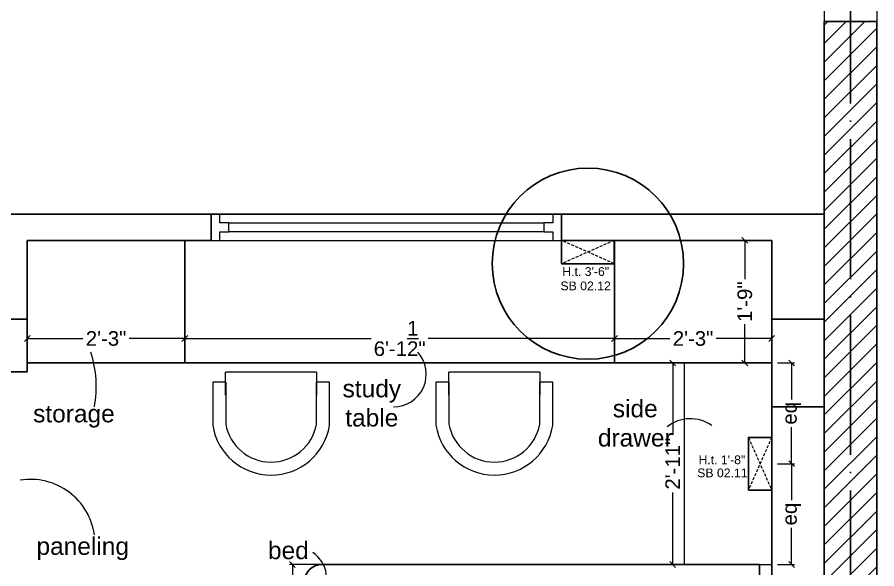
# Model space of a CAD drawing. Header units: millimetres. Extents: x 56222 to 3066687, y -650199 to -121287.
# Drawn here: x 148727.1 to 148874.3, y -177137.3 to -177042.8 of the extents above; entities that cross this region are included whole.
import ezdxf

# ---------------------------------------------------------------- set-up
doc = ezdxf.new("R2010")
doc.units = ezdxf.units.MM
doc.header["$MEASUREMENT"] = 0
doc.header["$PDMODE"] = 35
for name, pattern in [('ACAD_ISO04W100', [30, 24, -3, 0, -3]), ('DASHED', [0.75, 0.5, -0.25]), ('DASHED2', [0.375, 0.25, -0.125])]:
    doc.linetypes.add(name, pattern=pattern)
doc.layers.get('Defpoints').update_dxf_attribs({"color": 220})
for name, color, linetype, lineweight in [('COLUMN', 1, 'Continuous', 30), ('dim05', 1, 'Continuous', 13), ('el', 7, 'Continuous', 20), ('ELEC-wires', 1, 'DASHED2', 13), ('Electrical', 84, 'Continuous', 30), ('FIRST FLOOR', 7, 'Continuous', 9), ('FIRST FLOOR ( DW_RAIL )', 7, 'Continuous', 9), ('FIRST FLOOR_( PLine )_', 251, 'Continuous', 30), ('FURNITURE', 32, 'Continuous', 9), ('GROUND FLOOR', 7, 'Continuous', 9), ('GROUND FLOOR  ( HATCH )', 251, 'Continuous', 9), ('Labelling', 1, 'Continuous', 25), ('wall', 7, 'Continuous', 30), ('X_PLOT', 1, 'Continuous', 9), ('XX~SLAB ( BEAM )~ ( DIM )', 7, 'Continuous', 9)]:
    doc.layers.add(name, color=color, linetype=linetype, lineweight=lineweight)
doc.layers.add('XX~SLAB ( PLINE )', color=251, linetype='Continuous', plot=False)
doc.styles.add('Arial', font='arial.ttf')
doc.styles.get("Standard").update_dxf_attribs({"font": 'arial.ttf', "height": 6})
doc.styles.add('style4', font='ARIALN.TTF')
doc.dimstyles.new('ISO-25', dxfattribs={"dimtxt": 2.5, "dimasz": 1, "dimexe": 0.5, "dimexo": 1, "dimtad": 0, "dimdec": 1, "dimlunit": 4, "dimtxsty": 'Standard', "dimblk": 'OBLIQUE', "dimcen": 2.5, "dimclrd": 1, "dimclre": 1, "dimclrt": 5, "dimadec": 0, "dimazin": 0, "dimtfac": 1, "dimtdec": 1, "dimtmove": 0, "dimatfit": 3, "dimfxl": 1, "dimlwd": -1, "dimarcsym": 0})

# ---------------------------------------------------------------- blocks, each defined once
blk = doc.blocks.new('_Oblique')
at = {"layer": 'wall', "color": 0, "lineweight": -2}
blk.add_line((-0.5, -0.5), (0.5, 0.5), dxfattribs=at)
blk = doc.blocks.new('*D436')
at = {"layer": 'Defpoints', "color": 0, "transparency": 16777216}
for p in [(148829.41, -177097.86), (148755.85, -177100.77), (148829.41, -177100.77)]:
    blk.add_point(p, dxfattribs=at)
at = {"layer": 'dim05', "color": 1, "linetype": 'Continuous', "lineweight": -2, "transparency": 16777216}
for p, q in [((148755.85, -177099.77), (148755.85, -177097.36)), ((148829.41, -177099.77), (148829.41, -177097.36))]:
    blk.add_line(p, q, dxfattribs=at)
at = {"layer": 'dim05', "color": 1, "linetype": 'Continuous', "transparency": 16777216}
for p, q in [((148755.85, -177097.86), (148787.76, -177097.86)), ((148829.41, -177097.86), (148797.49, -177097.86))]:
    blk.add_line(p, q, dxfattribs=at)
at = {"layer": 'dim05', "color": 1, "transparency": 16777216, "rotation": 180}
blk.add_blockref('_Oblique', (148755.85, -177097.86), dxfattribs=at)
at = {"layer": 'dim05', "color": 1, "transparency": 16777216}
blk.add_blockref('_Oblique', (148829.41, -177097.86), dxfattribs=at)
at = {"layer": 'dim05', "color": 5, "lineweight": 25, "transparency": 16777216, "insert": (148792.63, -177097.86), "char_height": 2.5, "attachment_point": 5, "style": 'Arial'}
blk.add_mtext('6\'-1{\\H1x;\\S1/2;}"', dxfattribs=at)
blk = doc.blocks.new('*D437')
at = {"layer": 'Defpoints', "color": 0, "transparency": 16777216}
for p in [(148851.75, -177081.04), (148852.79, -177081.04), (148851.55, -177102.04)]:
    blk.add_point(p, dxfattribs=at)
at = {"layer": 'dim05', "color": 1, "linetype": 'Continuous', "lineweight": -2, "transparency": 16777216}
for p, q in [((148851.79, -177081.04), (148851.25, -177081.04)), ((148852.55, -177102.04), (148852.25, -177102.04))]:
    blk.add_line(p, q, dxfattribs=at)
at = {"layer": 'dim05', "color": 1, "linetype": 'Continuous', "transparency": 16777216}
for p, q in [((148851.75, -177081.04), (148851.75, -177087.71)), ((148851.75, -177102.04), (148851.75, -177095.37))]:
    blk.add_line(p, q, dxfattribs=at)
at = {"layer": 'dim05', "color": 1, "transparency": 16777216}
for p, rotation in [((148851.75, -177081.04), 90), ((148851.75, -177102.04), 270)]:
    blk.add_blockref('_Oblique', p, dxfattribs=dict(at, rotation=rotation))
at = {"layer": 'dim05', "color": 5, "lineweight": 25, "transparency": 16777216, "insert": (148851.75, -177091.54), "char_height": 2.5, "attachment_point": 5, "rotation": 90, "style": 'Arial'}
blk.add_mtext('1\'-9"', dxfattribs=at)
blk = doc.blocks.new('*D438')
at = {"layer": 'Defpoints', "color": 0, "transparency": 16777216}
for p in [(148841.35, -177102.04), (148839.39, -177136.57), (148841.35, -177136.57)]:
    blk.add_point(p, dxfattribs=at)
at = {"layer": 'dim05', "color": 1, "linetype": 'Continuous', "lineweight": -2, "transparency": 16777216}
for p, q in [((148840.35, -177102.04), (148838.89, -177102.04)), ((148840.35, -177136.57), (148838.89, -177136.57))]:
    blk.add_line(p, q, dxfattribs=at)
at = {"layer": 'dim05', "color": 1, "linetype": 'Continuous', "transparency": 16777216}
for p, q in [((148839.39, -177102.04), (148839.39, -177114.36)), ((148839.39, -177136.57), (148839.39, -177124.25))]:
    blk.add_line(p, q, dxfattribs=at)
at = {"layer": 'dim05', "color": 1, "transparency": 16777216}
for p, rotation in [((148839.39, -177102.04), 90), ((148839.39, -177136.57), 270)]:
    blk.add_blockref('_Oblique', p, dxfattribs=dict(at, rotation=rotation))
at = {"layer": 'dim05', "color": 5, "lineweight": 25, "transparency": 16777216, "insert": (148839.39, -177119.3), "char_height": 2.5, "attachment_point": 5, "rotation": 90, "style": 'Arial'}
blk.add_mtext('2\'-11"', dxfattribs=at)
blk = doc.blocks.new('*D442')
at = {"layer": 'Defpoints', "color": 0, "transparency": 16777216}
for p in [(148774.25, -177136.57), (148780.45, -177136.57), (148780.45, -177208.57)]:
    blk.add_point(p, dxfattribs=at)
at = {"layer": 'dim05', "color": 1, "linetype": 'Continuous', "lineweight": -2, "transparency": 16777216}
for p, q in [((148779.45, -177136.57), (148773.75, -177136.57)), ((148779.45, -177208.57), (148773.75, -177208.57))]:
    blk.add_line(p, q, dxfattribs=at)
at = {"layer": 'dim05', "color": 1, "linetype": 'Continuous', "transparency": 16777216}
for p, q in [((148774.25, -177136.57), (148774.25, -177170.78)), ((148774.25, -177208.57), (148774.25, -177174.35))]:
    blk.add_line(p, q, dxfattribs=at)
at = {"layer": 'dim05', "color": 1, "transparency": 16777216}
for p, rotation in [((148774.25, -177136.57), 90), ((148774.25, -177208.57), 270)]:
    blk.add_blockref('_Oblique', p, dxfattribs=dict(at, rotation=rotation))
at = {"layer": 'dim05', "color": 5, "lineweight": 25, "transparency": 16777216, "insert": (148774.25, -177172.57), "char_height": 2.5, "attachment_point": 5, "rotation": 90, "style": 'Arial'}
blk.add_mtext("6'", dxfattribs=at)
blk = doc.blocks.new('*D443')
at = {"layer": 'Defpoints', "color": 0, "transparency": 16777216}
for p in [(148856.35, -177093.26), (148856.35, -177097.86), (148829.41, -177100.77)]:
    blk.add_point(p, dxfattribs=at)
at = {"layer": 'dim05', "color": 1, "linetype": 'Continuous', "lineweight": -2, "transparency": 16777216}
for p, q in [((148856.35, -177094.26), (148856.35, -177098.36)), ((148829.41, -177099.77), (148829.41, -177097.36))]:
    blk.add_line(p, q, dxfattribs=at)
at = {"layer": 'dim05', "color": 1, "linetype": 'Continuous', "transparency": 16777216}
for p, q in [((148829.41, -177097.86), (148838.91, -177097.86)), ((148856.35, -177097.86), (148846.85, -177097.86))]:
    blk.add_line(p, q, dxfattribs=at)
at = {"layer": 'dim05', "color": 1, "transparency": 16777216, "rotation": 180}
blk.add_blockref('_Oblique', (148829.41, -177097.86), dxfattribs=at)
at = {"layer": 'dim05', "color": 1, "transparency": 16777216}
blk.add_blockref('_Oblique', (148856.35, -177097.86), dxfattribs=at)
at = {"layer": 'dim05', "color": 5, "lineweight": 25, "transparency": 16777216, "insert": (148842.88, -177097.86), "char_height": 2.5, "attachment_point": 5, "style": 'Arial'}
blk.add_mtext('2\'-3"', dxfattribs=at)
blk = doc.blocks.new('*D444')
at = {"layer": 'Defpoints', "color": 0, "transparency": 16777216}
for p in [(148728.85, -177096.77), (148755.85, -177097.86), (148755.85, -177100.77)]:
    blk.add_point(p, dxfattribs=at)
at = {"layer": 'dim05', "color": 1, "linetype": 'Continuous', "lineweight": -2, "transparency": 16777216}
for p, q in [((148728.85, -177097.77), (148728.85, -177098.36)), ((148755.85, -177099.77), (148755.85, -177097.36))]:
    blk.add_line(p, q, dxfattribs=at)
at = {"layer": 'dim05', "color": 1, "linetype": 'Continuous', "transparency": 16777216}
for p, q in [((148728.85, -177097.86), (148738.38, -177097.86)), ((148755.85, -177097.86), (148746.32, -177097.86))]:
    blk.add_line(p, q, dxfattribs=at)
at = {"layer": 'dim05', "color": 1, "transparency": 16777216, "rotation": 180}
blk.add_blockref('_Oblique', (148728.85, -177097.86), dxfattribs=at)
at = {"layer": 'dim05', "color": 1, "transparency": 16777216}
blk.add_blockref('_Oblique', (148755.85, -177097.86), dxfattribs=at)
at = {"layer": 'dim05', "color": 5, "lineweight": 25, "transparency": 16777216, "insert": (148742.35, -177097.86), "char_height": 2.5, "attachment_point": 5, "style": 'Arial'}
blk.add_mtext('2\'-3"', dxfattribs=at)
blk = doc.blocks.new('6616')
at = {"color": 242, "linetype": 'DASHED', "true_color": 0xcd2027}
for p, q in [((386784.79, -36915.77), (386775.78, -36911.78)), ((386784.79, -36911.78), (386775.78, -36915.77))]:
    blk.add_line(p, q, dxfattribs=at)
at = {"layer": 'ELEC-wires', "color": 5, "linetype": 'ByBlock', "lineweight": 30, "ltscale": 4}
blk.add_lwpolyline([(386775.78, -36911.78), (386784.79, -36911.78), (386784.79, -36915.77), (386775.78, -36915.77)], close=True, dxfattribs=at)
blk = doc.blocks.new('*D831')
at = {"layer": 'Defpoints', "color": 0, "transparency": 16777216}
for p in [(148856.35, -177119.3), (148856.35, -177136.57), (148859.76, -177136.57)]:
    blk.add_point(p, dxfattribs=at)
at = {"layer": 'dim05', "color": 1, "linetype": 'Continuous', "lineweight": -2, "transparency": 16777216}
for p, q in [((148857.35, -177119.3), (148860.26, -177119.3)), ((148857.35, -177136.57), (148860.26, -177136.57))]:
    blk.add_line(p, q, dxfattribs=at)
at = {"layer": 'dim05', "color": 1, "linetype": 'Continuous', "transparency": 16777216}
for p, q in [((148859.76, -177119.3), (148859.76, -177125.56)), ((148859.76, -177136.57), (148859.76, -177130.31))]:
    blk.add_line(p, q, dxfattribs=at)
at = {"layer": 'dim05', "color": 1, "transparency": 16777216}
for p, rotation in [((148859.76, -177119.3), 90), ((148859.76, -177136.57), 270)]:
    blk.add_blockref('_Oblique', p, dxfattribs=dict(at, rotation=rotation))
at = {"layer": 'dim05', "color": 5, "lineweight": 25, "transparency": 16777216, "insert": (148859.76, -177127.94), "char_height": 2.5, "attachment_point": 5, "rotation": 90, "style": 'Arial'}
blk.add_mtext('eq', dxfattribs=at)
blk = doc.blocks.new('*D832')
at = {"layer": 'Defpoints', "color": 0, "transparency": 16777216}
for p in [(148856.35, -177102.04), (148859.76, -177102.04), (148856.35, -177119.3)]:
    blk.add_point(p, dxfattribs=at)
at = {"layer": 'dim05', "color": 1, "linetype": 'Continuous', "lineweight": -2, "transparency": 16777216}
for p, q in [((148857.35, -177102.04), (148860.26, -177102.04)), ((148857.35, -177119.3), (148860.26, -177119.3))]:
    blk.add_line(p, q, dxfattribs=at)
at = {"layer": 'dim05', "color": 1, "linetype": 'Continuous', "transparency": 16777216}
for p, q in [((148859.76, -177102.04), (148859.76, -177108.3)), ((148859.76, -177119.3), (148859.76, -177113.05))]:
    blk.add_line(p, q, dxfattribs=at)
at = {"layer": 'dim05', "color": 1, "transparency": 16777216}
for p, rotation in [((148859.76, -177102.04), 90), ((148859.76, -177119.3), 270)]:
    blk.add_blockref('_Oblique', p, dxfattribs=dict(at, rotation=rotation))
at = {"layer": 'dim05', "color": 5, "lineweight": 25, "transparency": 16777216, "insert": (148859.76, -177110.67), "char_height": 2.5, "attachment_point": 5, "rotation": 90, "style": 'Arial'}
blk.add_mtext('eq', dxfattribs=at)

msp = doc.modelspace()

# ---------------------------------------------------------------- hatches: boundary and pattern name
at = {"layer": 'GROUND FLOOR  ( HATCH )'}
h = msp.add_hatch(dxfattribs=at)
h.set_pattern_fill('ANSI31', color=6, scale=18, style=0)
h.set_pattern_definition([(45, (32333.6614, -14773.8683), (-1.590990258, 1.590990258), [])])
h.paths.add_polyline_path([(148874.3473, -177043.5427), (148865.3473, -177043.5427), (148865.3473, -177387.0427), (148874.3473, -177387.0427)])

# ---------------------------------------------------------------- linework, layer by layer
at = {"layer": 'COLUMN'}
for points in [[(148719.8473, -177094.5427), (148728.8473, -177094.5427), (148728.8473, -177103.5427), (148719.8473, -177103.5427)], [(148856.3473, -177094.5427), (148865.3473, -177094.5427), (148865.3473, -177109.5427), (148856.3473, -177109.5427)]]:
    msp.add_lwpolyline(points, close=True, dxfattribs=at)
at = {"layer": 'FIRST FLOOR'}
for p, q in [((148464.8473, -177076.5427), (148865.3473, -177076.5427)), ((148760.3473, -177081.0427), (148760.3473, -177076.5427)), ((148820.3473, -177081.0427), (148820.3473, -177076.5427)), ((148865.3473, -177076.5427), (148865.3473, -177387.0427)), ((148728.8473, -177081.0427), (148856.3473, -177081.0427)), ((148728.8473, -177103.5427), (148728.8473, -177081.0427)), ((148856.3473, -177081.0427), (148856.3473, -177232.5427))]:
    msp.add_line(p, q, dxfattribs=at)
at = {"layer": 'FIRST FLOOR ( DW_RAIL )'}
msp.add_lwpolyline([(148820.3473, -177076.5427), (148818.8473, -177076.5427), (148818.8473, -177078.0427), (148817.3473, -177078.0427), (148817.3473, -177079.5427), (148763.3473, -177079.5427), (148763.3473, -177078.0427), (148761.8473, -177078.0427), (148761.8473, -177076.5427), (148760.3473, -177076.5427), (148760.3473, -177081.0427), (148761.8473, -177081.0427), (148761.8473, -177079.5427), (148763.3473, -177079.5427), (148763.3473, -177078.0427), (148817.3473, -177078.0427), (148817.3473, -177079.5427), (148818.8473, -177079.5427), (148818.8473, -177081.0427), (148820.3473, -177081.0427), (148820.3473, -177076.5427), (148760.3473, -177076.5427), (148760.3473, -177081.0427), (148820.3473, -177081.0427)], close=True, dxfattribs=at)
at = {"layer": 'FIRST FLOOR_( PLine )_'}
for points in [[(148728.8473, -177081.0427), (148760.3473, -177081.0427), (148760.3473, -177076.5427), (148646.3473, -177076.5427), (148646.3473, -177081.0427), (148719.8473, -177081.0427), (148719.8473, -177178.5427), (148724.3473, -177178.5427), (148724.3473, -177103.5427), (148728.8473, -177103.5427)], [(148865.3473, -177076.5427), (148820.3473, -177076.5427), (148820.3473, -177081.0427), (148856.3473, -177081.0427), (148856.3473, -177232.5427), (148766.3473, -177232.5427), (148766.3473, -177237.0427), (148856.3473, -177237.0427), (148856.3473, -177364.5427), (148823.3423, -177364.5427), (148823.3423, -177369.0427), (148856.3473, -177369.0427), (148856.3473, -177387.0427), (148865.3473, -177387.0427)]]:
    msp.add_lwpolyline(points, close=True, dxfattribs=at)
at = {"layer": 'FURNITURE', "lineweight": 30}
msp.add_line((148728.8473, -177102.0427), (148856.3473, -177102.0427), dxfattribs=at)
at = {"layer": 'FURNITURE'}
for p, q in [((148762.8294, -177107.5323, -0.0355), (148762.8294, -177103.6247, -0.0355)), ((148778.3802, -177103.6247, -0.0355), (148762.8294, -177103.6247, -0.0355)), ((148778.3802, -177103.6247, -0.0355), (148778.3802, -177107.5323, -0.0355)), ((148801.0624, -177107.5323, -0.0355), (148801.0624, -177103.6247, -0.0355)), ((148816.6133, -177103.6247, -0.0355), (148801.0624, -177103.6247, -0.0355)), ((148816.6133, -177103.6247, -0.0355), (148816.6133, -177107.5323, -0.0355))]:
    msp.add_line(p, q, dxfattribs=at)
at = {"layer": 'FURNITURE', "lineweight": 30}
for points in [[(148728.8473, -177081.0427), (148755.8473, -177081.0427), (148755.8473, -177102.0427), (148728.8473, -177102.0427)], [(148856.3473, -177081.0427), (148829.4052, -177081.0427), (148829.4052, -177102.0427), (148856.3473, -177102.0427)]]:
    msp.add_lwpolyline(points, close=True, dxfattribs=at)
at = {"layer": 'FURNITURE'}
msp.add_lwpolyline([(148856.3473, -177102.0427), (148841.3473, -177102.0427), (148841.3473, -177136.5669), (148856.3473, -177136.5669)], close=True, dxfattribs=at)
at = {"layer": 'FURNITURE', "elevation": -0.0355, "flags": 128}
for points in [[(148762.838, -177105.3101), (148760.6134, -177105.3101), (148760.6134, -177112.6922, 0.85361338), (148780.6134, -177112.7436), (148780.6134, -177105.3101), (148778.3888, -177105.3101)], [(148762.838, -177107.5323), (148762.838, -177105.3101), (148762.8356, -177112.5088, 0.83575836), (148778.3912, -177112.5541), (148778.3912, -177107.5323), (148778.3912, -177105.3101)], [(148801.0711, -177105.3101), (148798.8465, -177105.3101), (148798.8465, -177112.6922, 0.85361338), (148818.8465, -177112.7436), (148818.8465, -177105.3101), (148816.6219, -177105.3101)], [(148801.0711, -177107.5323), (148801.0711, -177105.3101), (148801.0687, -177112.5088, 0.83575836), (148816.6242, -177112.5541), (148816.6242, -177107.5323), (148816.6242, -177105.3101)]]:
    msp.add_lwpolyline(points, format="xyb", dxfattribs=at)
at = {"layer": 'FURNITURE', "lineweight": 30}
msp.add_lwpolyline([(148776.3177, -177205.5669), (148776.3177, -177139.5669, -0.41421356), (148779.3177, -177136.5669), (148854.2484, -177136.5669), (148854.2484, -177208.5669), (148779.3177, -177208.5669, -0.41421356)], format="xyb", close=True, dxfattribs=at)
at = {"layer": 'GROUND FLOOR'}
for p, q in [((148865.3473, -177003.4938), (148865.3473, -177524.4266)), ((148865.3473, -177003.4938), (148865.3473, -177100.5427)), ((148874.3473, -177003.4938), (148874.3473, -177524.4266))]:
    msp.add_line(p, q, dxfattribs=at)
at = {"layer": 'GROUND FLOOR', "color": 1, "linetype": 'ACAD_ISO04W100'}
msp.add_line((148869.8473, -177003.4938), (148869.8473, -177387.0427), dxfattribs=at)
at = {"layer": 'GROUND FLOOR', "color": 6, "lineweight": 30}
msp.add_lwpolyline([(148874.3473, -177043.5427), (148865.3473, -177043.5427), (148865.3473, -177387.0427), (148874.3473, -177387.0427)], close=True, dxfattribs=at)
at = {"layer": 'Labelling', "color": 1}
for centre, radius, start, end in [((148721.8271, -177106.0689), 18.8486, 349.290172, 18.100488), ((148791.5657, -177103.9537), 5.618, 269.801807, 41.748066), ((148842.4164, -177118.0071), 6.4069, 54.860345, 128.586664), ((148729.3883, -177133.0549), 11.072, 8.188086, 99.00261), ((148774.7806, -177138.9628, -0.0704), 5.332, 319.177144, 56.231753)]:
    msp.add_arc(centre, radius, start, end, dxfattribs=at)
at = {"layer": 'X_PLOT', "linetype": 'ACAD_ISO04W100', "lineweight": 30}
msp.add_line((148869.8473, -177003.4938), (148869.8473, -177524.4266), dxfattribs=at)
at = {"layer": 'XX~SLAB ( BEAM )~ ( DIM )', "color": 242, "lineweight": 30, "true_color": 0xcd2027}
msp.add_circle((148824.8762, -177085.0295), 16.3787, dxfattribs=at)
at = {"layer": 'XX~SLAB ( PLINE )'}
msp.add_lwpolyline([(148460.3473, -177076.5427), (148865.3473, -177076.5426), (148865.3474, -177387.0427), (148856.3473, -177387.0427), (148836.5427, -177387.0427), (148796.2055, -177387.0427), (148770.8473, -177387.0427), (148628.3473, -177387.0427), (148628.3473, -177423.0427), (148460.3473, -177423.0427)], close=True, dxfattribs=at)

# ---------------------------------------------------------------- block references
at = {"layer": 'el', "color": 1}
msp.add_blockref('6616', (-237955.411, -140169.2589), dxfattribs=at)
at = {"layer": 'el', "color": 1, "rotation": 90}
msp.add_blockref('6616', (111940.5767, -563899.5921), dxfattribs=at)

# ---------------------------------------------------------------- texts
at = {"layer": 'Electrical', "color": 240, "true_color": 0xed1f24, "transparency": 33554687}
for s, p in [('H.t. 3\'-6"', (148820.4842, -177087.1225)), ('H.t. 1\'-8"', (148843.8135, -177119.3867))]:
    msp.add_text(s, height=1.5, dxfattribs=at).set_placement(p)
at = {"layer": 'Electrical', "color": 5, "transparency": 33554687}
for s, p in [('SB 02.12', (148820.172, -177089.5849)), ('SB 02.11', (148843.5953, -177121.6267))]:
    msp.add_text(s, height=1.5, dxfattribs=at).set_placement(p)
at = {"layer": 'Labelling', "color": 1, "char_height": 3, "width": 33.454272, "attachment_point": 5, "style": 'style4'}
for s, insert in [('\\A1;{\\fArial|b0|i0|c0|p34;study \\Ptable}', (148787.8605, -177108.9505, -0.0006)), ('\\A1;{\\fArial|b0|i0|c0|p34;storage}', (148736.8463, -177111.1704, -0.0006)), ('\\A1;{\\fArial|b0|i0|c0|p34;side \\Pdrawer}', (148832.9808, -177112.3779, -0.0006)), ('\\A1;{\\fArial|b0|i0|c0|p34;paneling}', (148738.3558, -177133.881, -0.0006)), ('\\A1;\\pxql;{\\fArial|b0|i0|c0|p34;bed}', (148786.8005, -177134.18, -0.0704))]:
    msp.add_mtext(s, dxfattribs=dict(at, insert=insert))

# ---------------------------------------------------------------- dimensions: what is measured, and where the dimension line sits
at = {"layer": 'dim05', "color": 27, "lineweight": 25, "true_color": 0x7d5120}
for base, p1, p2, override, picture, middle in [((148851.7541, -177081.0427), (148851.5454, -177102.0427), (148852.7887, -177081.0427), {"dimtxsty": 'Arial'}, '*D437', (148851.7541, -177091.5427)), ((148839.3871, -177136.5669), (148841.3473, -177102.0427), (148841.3473, -177136.5669), {"dimdec": 0, "dimtxsty": 'Arial'}, '*D438', (148839.3871, -177119.3048)), ((148774.2535, -177136.5669), (148780.4479, -177208.5669), (148780.4479, -177136.5669), {"dimtxsty": 'Arial'}, '*D442', (148774.2535, -177172.5669))]:
    dim = msp.add_linear_dim(base=base, p1=p1, p2=p2, angle=90, dimstyle='ISO-25', override=override, dxfattribs=at)
    dim.commit()
    dim.dimension.update_dxf_attribs({"geometry": picture, "text_midpoint": middle})
for base, p1, p2, picture, middle in [((148856.3473, -177097.8607), (148829.4052, -177100.7697), (148856.3473, -177093.2562), '*D443', (148842.8762, -177097.8607)), ((148755.8473, -177097.8607), (148728.8473, -177096.7692), (148755.8473, -177100.7697), '*D444', (148742.3473, -177097.8607)), ((148829.4052, -177097.8607), (148755.8473, -177100.7697), (148829.4052, -177100.7697), '*D436', (148792.6262, -177097.8607))]:
    dim = msp.add_linear_dim(base=base, p1=p1, p2=p2, dimstyle='ISO-25', override={"dimtxsty": 'Arial'}, dxfattribs=at)
    dim.commit()
    dim.dimension.update_dxf_attribs({"geometry": picture, "text_midpoint": middle})
for base, p2, angle, picture, middle in [((148859.7644, -177102.0427), (148856.3473, -177102.0427), 270, '*D832', (148859.7644, -177110.6737)), ((148859.7644, -177136.5669), (148856.3473, -177136.5669), 90, '*D831', (148859.7644, -177127.9358))]:
    dim = msp.add_linear_dim(base=base, p1=(148856.3473, -177119.3048), p2=p2, angle=angle, text='eq', dimstyle='ISO-25', override={"dimtxsty": 'Arial'}, dxfattribs=at)
    dim.commit()
    dim.dimension.update_dxf_attribs({"geometry": picture, "text_midpoint": middle})

doc.saveas('drawing.dxf')
